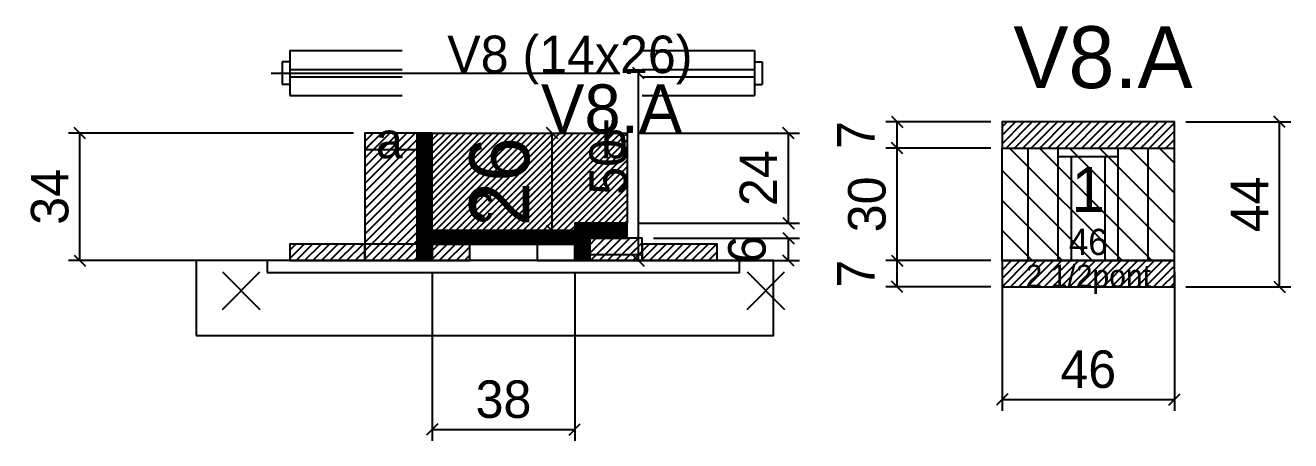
# Model space of a CAD drawing. Extents: x -69 to 5853, y -79 to 33.
# Drawn here: x -68.6 to 269, y -78 to 32.7 of the extents above; entities that cross this region are included whole.
import ezdxf
from ezdxf.enums import TextEntityAlignment as Align

# ---------------------------------------------------------------- set-up
doc = ezdxf.new("R2010")
doc.units = 0
for name, color, linetype in [('5', 5, 'Continuous'), ('barrote', 126, 'Continuous'), ('CONCRETO', 251, 'Continuous'), ('COTA', 241, 'Continuous'), ('Cota Seção (2x)', 241, 'Continuous'), ('detalhes', 7, 'Continuous'), ('Hachura', 251, 'Continuous'), ('Madeira', 126, 'Continuous'), ('NOMENCLATURA', 7, 'Continuous'), ('Painéis', 200, 'Continuous'), ('presilha', 224, 'Continuous'), ('Reaproveitamento', 30, 'Continuous'), ('SARR_2.2x7', 40, 'Continuous'), ('SARR_3.5x7', 81, 'Continuous'), ('SCO-___-LAJ', 224, 'Continuous'), ('TENSOR', 224, 'Continuous'), ('texto', 7, 'Continuous'), ('Texto Seção', 7, 'Continuous')]:
    doc.layers.add(name, color=color, linetype=linetype)
doc.dimstyles.new('PAINEL', dxfattribs={"dimtxt": 10, "dimasz": 3, "dimexe": 3, "dimexo": 3, "dimgap": 3, "dimtad": 1, "dimblk": 'OBLIQUE', "dimblk1": 'OBLIQUE', "dimcen": 2.5, "dimclrd": 4, "dimclre": 4, "dimclrt": 240, "dimazin": 3, "dimtfac": 1, "dimtmove": 0, "dimatfit": 3})
doc.dimstyles.new('SECAO2X', dxfattribs={"dimtxt": 16, "dimasz": 3, "dimexe": 3, "dimexo": 3, "dimgap": 3, "dimtad": 1, "dimblk": 'OBLIQUE', "dimblk1": 'OBLIQUE', "dimcen": 2.5, "dimclrd": 4, "dimclre": 4, "dimclrt": 240, "dimazin": 3, "dimtfac": 1, "dimtmove": 0, "dimatfit": 3})

# ---------------------------------------------------------------- blocks, each defined once
blk = doc.blocks.new('_OBLIQUE')
at = {"color": 0, "linetype": 'BYBLOCK'}
blk.add_line((-0.5, -0.5), (0.5, 0.5), dxfattribs=at)

msp = doc.modelspace()

# ---------------------------------------------------------------- hatches: boundary and pattern name
at = {"layer": 'COTA'}
h = msp.add_hatch(dxfattribs=at)
h.set_pattern_fill('ANSI31', scale=0.5)
h.paths.add_polyline_path([(192, 0), (238, 0), (238, 7), (192, 7)])
h = msp.add_hatch(dxfattribs=at)
h.set_pattern_fill('ANSI31', scale=0.4)
h.paths.add_polyline_path([(40, -22), (40, 4), (92, 4), (92, -20), (78, -20), (78, -22)])
h = msp.add_hatch(dxfattribs=at)
h.set_pattern_fill('ANSI31', scale=0.5)
h.paths.add_polyline_path([(192, -37), (238, -37), (238, -30), (192, -30)])
at = {"layer": 'Hachura'}
h = msp.add_hatch(dxfattribs=at)
h.set_pattern_fill('ANSI31', scale=0.5)
h.paths.add_polyline_path([(22, -30), (36, -30), (36, 4), (22, 4)])
h = msp.add_hatch(dxfattribs=at)
h.set_pattern_fill('ANSI31', scale=0.5)
h.paths.add_polyline_path([(22, -0.4), (36, -0.4), (36, 4), (22, 4)])
h = msp.add_hatch(dxfattribs=at)
h.set_pattern_fill('SOLID')
h.paths.add_polyline_path([(36, -30), (40, -30), (40, 4), (36, 4)])
h = msp.add_hatch(dxfattribs=at)
h.set_pattern_fill('SOLID')
h.paths.add_polyline_path([(78, -24), (92, -24), (92, -20), (78, -20)])
h = msp.add_hatch(dxfattribs=at)
h.set_pattern_fill('SOLID')
h.paths.add_polyline_path([(40, -25.6), (78, -25.6), (78, -22), (40, -22)])
h = msp.add_hatch(dxfattribs=at)
h.set_pattern_fill('ANSI31', scale=0.5)
h.paths.add_polyline_path([(2, -30), (22, -30), (22, -25.6), (2, -25.6)])
h = msp.add_hatch(dxfattribs=at)
h.set_pattern_fill('ANSI31', scale=0.5)
h.paths.add_polyline_path([(40, -30), (50, -30), (50, -25.6), (40, -25.6)])
h = msp.add_hatch(dxfattribs=at)
h.set_pattern_fill('SOLID')
h.paths.add_polyline_path([(78, -30), (82, -30), (82, -24), (78, -24)])
h = msp.add_hatch(dxfattribs=at)
h.set_pattern_fill('ANSI31', scale=0.5)
h.paths.add_polyline_path([(82, -30), (96, -30), (96, -24), (82, -24)])
h = msp.add_hatch(dxfattribs=at)
h.set_pattern_fill('ANSI31', scale=0.5)
h.paths.add_polyline_path([(82, -28.4), (96, -28.4), (96, -24), (82, -24)])
h = msp.add_hatch(dxfattribs=at)
h.set_pattern_fill('ANSI31', scale=0.5)
h.paths.add_polyline_path([(96, -30), (116, -30), (116, -25.6), (96, -25.6)])

# ---------------------------------------------------------------- linework, layer by layer
for p, q in [((2, 26), (32, 26)), ((2, 26), (2, 14)), ((96, 26), (126, 26)), ((126, 26), (126, 14)), ((0, 23), (0, 17)), ((2, 23), (0, 23)), ((2, 21), (32, 21)), ((96, 21), (126, 21)), ((126, 23), (128, 23)), ((128, 23), (128, 17)), ((2, 17), (0, 17)), ((2, 19), (32, 19)), ((96, 19), (126, 19)), ((126, 17), (128, 17)), ((2, 14), (32, 14)), ((96, 14), (126, 14))]:
    msp.add_line(p, q)
at = {"layer": 'barrote'}
msp.add_lwpolyline([(-23, -50), (131, -50), (131, -30), (-23, -30)], close=True, dxfattribs=at)
at = {"layer": 'CONCRETO'}
msp.add_lwpolyline([(40, -22), (40, 4), (92, 4), (92, -20), (78, -20), (78, -22)], close=True, dxfattribs=at)
at = {"layer": 'Madeira'}
for points in [[(22, -30), (36, -30), (36, 4), (22, 4)], [(22, -0.4), (36, -0.4), (36, 4), (22, 4)], [(2, -30), (22, -30), (22, -25.6), (2, -25.6)], [(22, -30), (36, -30), (36, -25.6), (22, -25.6)], [(40, -30), (50, -30), (50, -25.6), (40, -25.6)], [(68, -30), (78, -30), (78, -25.6), (68, -25.6)], [(82, -30), (96, -30), (96, -24), (82, -24)], [(82, -28.4), (96, -28.4), (96, -24), (82, -24)], [(96, -30), (116, -30), (116, -25.6), (96, -25.6)]]:
    msp.add_lwpolyline(points, close=True, dxfattribs=at)
at = {"layer": 'Painéis'}
for p, q in [((192, 0), (238, 0)), ((192, -30), (192, 0)), ((238, -30), (238, 0)), ((192, -30), (238, -30))]:
    msp.add_line(p, q, dxfattribs=at)
for points in [[(36, -30), (40, -30), (40, 4), (36, 4)], [(78, -24), (92, -24), (92, -20), (78, -20)], [(40, -25.6), (78, -25.6), (78, -22), (40, -22)], [(78, -30), (82, -30), (82, -24), (78, -24)]]:
    msp.add_lwpolyline(points, close=True, dxfattribs=at)
at = {"layer": 'presilha'}
for p, q in [((-16, -43), (-6, -33)), ((-16, -33), (-6, -43)), ((124, -43), (134, -33)), ((124, -33), (134, -43))]:
    msp.add_line(p, q, dxfattribs=at)
at = {"layer": 'Reaproveitamento', "color": 30}
for p, q in [((224, -30), (194, 0)), ((232, -30), (202, 0)), ((238, -28), (210, 0)), ((238, -20), (218, 0)), ((238, -12), (226, 0)), ((238, -4), (234, 0)), ((216, -30), (192, -6)), ((208, -30), (192, -14)), ((200, -30), (192, -22)), ((192, -30), (192, -30))]:
    msp.add_line(p, q, dxfattribs=at)
at = {"layer": 'SARR_2.2x7'}
for p, q in [((199, -30), (199, 0)), ((231, -30), (231, 0)), ((207, -2.2), (223, -2.2))]:
    msp.add_line(p, q, dxfattribs=at)
at = {"layer": 'SARR_3.5x7'}
for p, q in [((207, -30), (207, 0)), ((223, -30), (223, 0)), ((210.5, -30), (210.5, -2.2)), ((219.5, -30), (219.5, -2.2)), ((207, -30), (210.5, -30)), ((219.5, -30), (223, -30))]:
    msp.add_line(p, q, dxfattribs=at)
at = {"layer": 'SCO-___-LAJ'}
for points in [[(192, 0), (238, 0), (238, 7), (192, 7)], [(-4, -33.2), (122, -33.2), (122, -30), (-4, -30)], [(192, -37), (238, -37), (238, -30), (192, -30)]]:
    msp.add_lwpolyline(points, close=True, dxfattribs=at)
at = {"layer": 'TENSOR'}
msp.add_line((-3, 20), (90, 20), dxfattribs=at)

# ---------------------------------------------------------------- texts
at = {"layer": '5'}
for s, height, p in [('1', 12, (215, -11)), ('46', 7, (215, -25))]:
    msp.add_text(s, height=height, dxfattribs=at).set_placement(p, align=Align.MIDDLE_CENTER)
at = {"layer": 'detalhes'}
for s, p in [('b', (85, -2.7)), ('a', (25, -2.7)), ('c', (50, -19.5))]:
    msp.add_text(s, height=9.6, dxfattribs=at).set_placement(p)
at = {"layer": 'NOMENCLATURA'}
msp.add_text('V8.A', height=16.5, dxfattribs=at).set_placement((195, 16))
at = {"layer": 'texto', "insert": (215, -35), "char_height": 6, "attachment_point": 5}
msp.add_mtext('2 1/2pont', dxfattribs=at)
at = {"layer": 'Texto Seção'}
for s, height, p in [('V8 (14x26)', 10, (44, 20)), ('V8.A', 13, (69, 4))]:
    msp.add_text(s, height=height, dxfattribs=at).set_placement(p)

# ---------------------------------------------------------------- dimensions: what is measured, and where the dimension line sits
at = {"layer": 'COTA'}
for base, p1, p2 in [((95, -30), (96, -30), (96, 20)), ((164, 0), (192, 0), (192, 7)), ((266, -37), (238, -37), (238, 7)), ((-54, -30), (2, -30), (22, 4)), ((135, -20), (92, -20), (92, 4)), ((164, -30), (192, -30), (192, 0)), ((135, -30), (96, -30), (96, -24)), ((164, -37), (192, -37), (192, -30))]:
    msp.add_linear_dim(base=base, p1=p1, p2=p2, angle=90, dimstyle='PAINEL', dxfattribs=at).render()
for base, p1, p2 in [((40, -75), (40, -30), (78, -30)), ((192, -67), (192, -30), (238, -30))]:
    msp.add_linear_dim(base=base, p1=p1, p2=p2, dimstyle='PAINEL', dxfattribs=at).render()
at = {"layer": 'Cota Seção (2x)'}
msp.add_linear_dim(base=(72, -22), p1=(40, -22), p2=(40, 4), angle=90, dimstyle='SECAO2X', dxfattribs=at).render()

doc.saveas('drawing.dxf')
